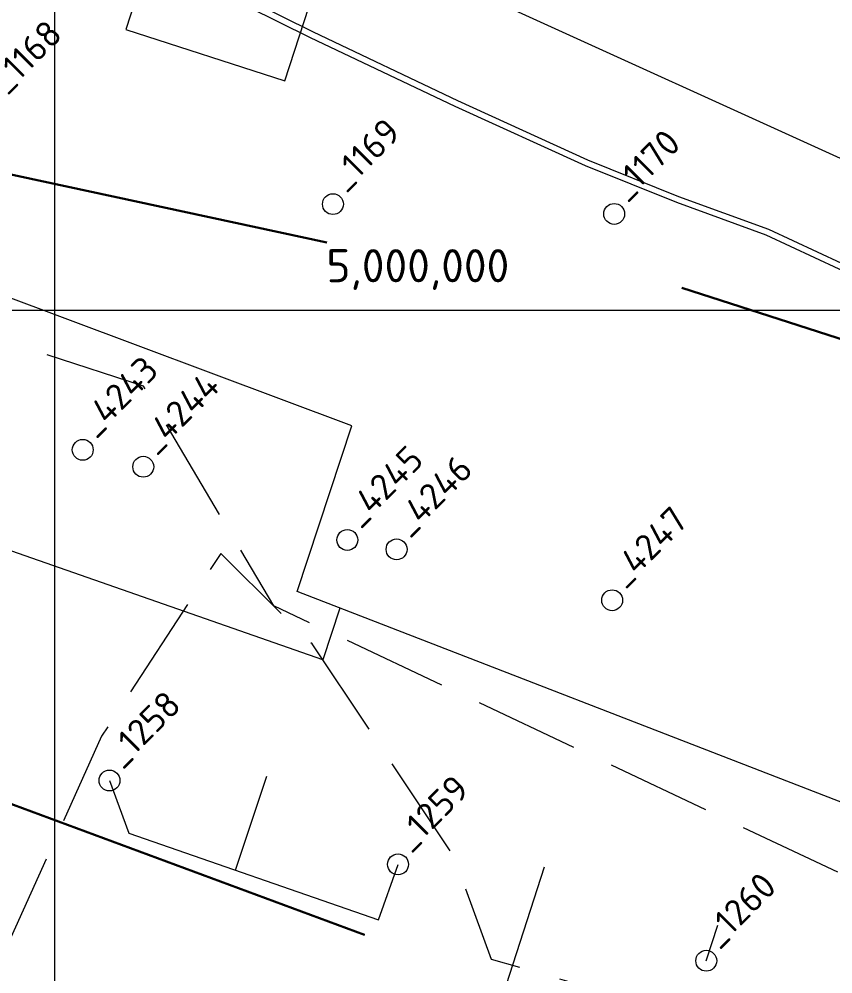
# Model space of a CAD drawing. Header units: millimetres. Extents: x 519 to 9564855, y -810 to 5021775.
# Drawn here: x 9533983 to 9534373, y 4999681.9 to 5000139.6 of the extents above; entities that cross this region are included whole.
import ezdxf

# ---------------------------------------------------------------- set-up
doc = ezdxf.new("R2010")
doc.units = ezdxf.units.MM
doc.header["$LTSCALE"] = 2
doc.header["$MEASUREMENT"] = 0
doc.linetypes.add('92051501$0$GROUND2', pattern=[35, 25, -10])
for name, color, linetype in [('GRID_PULKOVO', 7, 'Continuous'), ('OilColl&Flowlines', 3, 'Continuous'), ('OLD WELLS(dr.bfr2000)', 24, 'Continuous'), ('ROAD_FIELD', 255, '92051501$0$GROUND2'), ('ROAD_GROUND', 9, 'Continuous')]:
    doc.layers.add(name, color=color, linetype=linetype)
for name, color, linetype, lineweight in [('PPLINE_GAS', 4, 'GAS_LINE', 30), ('SteamInjInfrastructure', 25, 'Continuous', 100), ('WELLS(drilled after 2000y)', 6, 'Continuous', 40), ('Скважины на 2022 год', 60, 'Continuous', 13), ('Электро', 1, 'Continuous', 30), ('Электроснаб', 1, 'Continuous', 18), ('Электроснабжене', 1, 'Continuous', 18)]:
    doc.layers.add(name, color=color, linetype=linetype, lineweight=lineweight)
doc.styles.add('92051501$0$STANDARD', font='simplex.shx')
doc.styles.add('Elect', font='isocpeur.ttf')
doc.linetypes.add('GAS_LINE', pattern='A,0.5,-0.2,["G",92051501$0$STANDARD,S=0.1,R=0,X=-0.1,Y=-0.05],-0.05', length=0.75)
doc.linetypes.add('STM_LINE', pattern='A,0.5,-0.2,["S",92051501$0$STANDARD,S=0.1,R=0,X=-0.1,Y=-0.05],-0.05', length=0.75)

msp = doc.modelspace()

# ---------------------------------------------------------------- linework, layer by layer
at = {"layer": 'GRID_PULKOVO', "lineweight": 0}
for p, q in [((9534000, 5010000), (9534000, 4992000)), ((9533000, 5000000), (9548000, 5000000))]:
    msp.add_line(p, q, dxfattribs=at)
at = {"layer": 'OilColl&Flowlines', "color": 3, "linetype": 'ByBlock', "lineweight": 0, "ltscale": 50}
msp.add_line((9534015.89309, 4999058.54889), (9534234.79455, 4999733.26777), dxfattribs=at)
at = {"layer": 'OLD WELLS(dr.bfr2000)', "lineweight": 0}
for centre in [(9534133.4, 5000050.9), (9534268.2, 5000046.2), (9534013.5, 4999933.1), (9534042.5, 4999925), (9534140.3, 4999889.9), (9534163.9, 4999885.4), (9534267.2, 4999861), (9534026.3, 4999774.6), (9534164.6, 4999734.4), (9534312.3, 4999688.2)]:
    msp.add_circle(centre, 5, dxfattribs=at)
at = {"layer": 'PPLINE_GAS', "linetype": 'GAS_LINE', "lineweight": 0, "ltscale": 20}
msp.add_lwpolyline([(9533545.33715, 5000453.75701), (9533553.23418, 5000450.07662), (9533692.01801, 5000384.17052), (9535143.41549, 4999724.24078)], dxfattribs=at)
at = {"layer": 'ROAD_FIELD', "lineweight": 0, "flags": 128}
for points in [[(9534703.30314, 4999610.65529), (9534620.19236, 4999635.15746), (9534495.153, 4999674.137), (9534105.00051, 4999858.31429), (9534042.65551, 4999963.61661), (9533768.912, 5000052.76), (9533573.905, 5000089.906), (9533435.71437, 5000110.72763), (9533428.645, 5000099.182)], [(9534770.17729, 4999624.73765), (9534663.355, 4999602.243), (9534586.46767, 4999603.68671), (9534473.34072, 4999634.72136), (9534371.885, 4999642.452), (9534209.411, 4999688.747), (9534191.6326, 4999737.80077), (9534123.389, 4999840.074), (9534079.64187, 4999883.46855), (9534022.509, 4999795.839), (9533977.60588, 4999696.15225), (9533956.53327, 4999618.56556), (9533950.98779, 4999488.88501), (9533926.85232, 4999346.74156)]]:
    msp.add_lwpolyline(points, dxfattribs=at)
at = {"layer": 'ROAD_GROUND', "lineweight": 0}
for points in [[(9534994.72284, 4999870.49322), (9534948.62446, 4999887.96843), (9534901.8709, 4999907.59091), (9534857.32256, 4999926.38474), (9534816.89549, 4999935.32439), (9534751.18529, 4999949.5616), (9534708.20772, 4999950.4447), (9534665.05123, 4999935.6253), (9534618.20302, 4999938.39314), (9534578.20199, 4999956.58456), (9534537.45071, 4999964.97163), (9534478.41907, 4999968.1952), (9534436.47695, 4999990.28066), (9534387.6415, 5000014.24898), (9534341.08589, 5000035.98158), (9534298.16354, 5000051.65323), (9534254.45444, 5000069.19702), (9534191.94887, 5000097.74563), (9534122.70016, 5000130.66933), (9534077.83751, 5000153.00143)], [(9534995.637, 4999873.355), (9534949.737, 4999890.755), (9534903.037, 4999910.355), (9534858.237, 4999929.255), (9534817.537, 4999938.255), (9534751.537, 4999952.555), (9534707.737, 4999953.455), (9534664.637, 4999938.655), (9534618.937, 4999941.355), (9534579.137, 4999959.455), (9534537.837, 4999967.955), (9534479.237, 4999971.155), (9534437.837, 4999992.955), (9534388.937, 5000016.955), (9534342.237, 5000038.755), (9534299.237, 5000054.455), (9534255.637, 5000071.955), (9534193.237, 5000100.455), (9534124.037, 5000133.355), (9534079.237, 5000155.655)]]:
    msp.add_lwpolyline(points, dxfattribs=at)
at = {"layer": 'SteamInjInfrastructure', "color": 6, "linetype": 'STM_LINE', "lineweight": 0, "ltscale": 15}
for p, q in [((9534142.43696, 4999944.53458), (9533572.14001, 5000158.24517)), ((9534128.52465, 4999832.37746), (9533534.46286, 5000040.02875)), ((9534116.21038, 4999865.27979), (9534142.43696, 4999944.53458)), ((9534547.98734, 4999697.82694), (9534116.21038, 4999865.27979)), ((9534136.68384, 4999857.22761), (9534128.52465, 4999832.37746))]:
    msp.add_line(p, q, dxfattribs=at)
at = {"layer": 'WELLS(drilled after 2000y)', "color": 3, "linetype": 'ByBlock', "lineweight": 0, "ltscale": 50}
for p, q in [((9534086.7023, 4999731.60375, 0), (9534101.64339, 4999776.7546)), ((9534026.3, 4999774.6), (9534035.52256, 4999749.39084, 0)), ((9534035.52256, 4999749.39084, 0), (9534155.20058, 4999707.79775)), ((9534155.20058, 4999707.79775), (9534164.6, 4999734.4)), ((9534312.3, 4999688.2), (9534317.92067, 4999705.18527))]:
    msp.add_line(p, q, dxfattribs=at)
at = {"layer": 'Скважины на 2022 год', "color": 0, "lineweight": 0}
msp.add_lwpolyline([(9534034.20241, 5000134.64789), (9534110.28693, 5000109.92653), (9534128.82795, 5000166.98992), (9534052.74343, 5000191.71128)], close=True, dxfattribs=at)
at = {"layer": 'Электро'}
for p, q in [((9533951.08897, 5000071.02397, 0), (9534130.52471, 5000032.46041, 0)), ((9534300.65596, 5000010.77332, 0), (9534425.02207, 4999970.59834, 0)), ((9533789.61357, 4999833.54298, 0), (9534148.50557, 4999700.65298, 0))]:
    msp.add_line(p, q, dxfattribs=at)
at = {"layer": 'Электроснаб', "color": 1, "linetype": 'ByBlock', "lineweight": 0}
for p, q in [((9533951.08897, 5000071.02397, 0), (9534130.52471, 5000032.46041, 0)), ((9533789.61357, 4999833.54298, 0), (9534148.50557, 4999700.65298, 0))]:
    msp.add_line(p, q, dxfattribs=at)
at = {"layer": 'Электроснаб', "color": 1, "lineweight": 0}
msp.add_line((9534300.65596, 5000010.77332, 0), (9534425.02207, 4999970.59834, 0), dxfattribs=at)
at = {"layer": 'Электроснабжене', "color": 1, "linetype": 'ByBlock', "lineweight": 0}
for p, q in [((9533951.08897, 5000071.02397, 0), (9534130.52471, 5000032.46041, 0)), ((9533789.61357, 4999833.54298, 0), (9534148.50557, 4999700.65298, 0))]:
    msp.add_line(p, q, dxfattribs=at)
at = {"layer": 'Электроснабжене', "color": 1, "lineweight": 0}
msp.add_line((9534300.65596, 5000010.77332, 0), (9534425.02207, 4999970.59834, 0), dxfattribs=at)

# ---------------------------------------------------------------- texts
at = {"layer": 'GRID_PULKOVO', "lineweight": 0, "style": 'Elect'}
msp.add_text('5,000,000', height=15.875, rotation=0, dxfattribs=at).set_placement((9534130.254, 5000013.43543))
at = {"layer": 'OLD WELLS(dr.bfr2000)', "lineweight": 0, "style": 'Elect'}
for s, p in [(' _1168', (9533971, 5000097.8)), (' _1169', (9534133.4, 5000050.9)), (' _1170', (9534268.2, 5000046.2)), (' _4243', (9534013.5, 4999933.1)), (' _4244', (9534042.5, 4999925)), (' _4245', (9534140.3, 4999889.9)), (' _4246', (9534163.9, 4999885.4)), (' _4247', (9534267.2, 4999861)), (' _1258', (9534026.3, 4999774.6)), (' _1259', (9534164.6, 4999734.4)), (' _1260', (9534312.3, 4999688.2))]:
    msp.add_text(s, height=12.5, rotation=44.9999999, dxfattribs=at).set_placement(p)
at = {"layer": 'Электро', "style": 'Elect'}
msp.add_text('5,000,000', height=15.875, rotation=0, dxfattribs=at).set_placement((9534130.254, 5000013.43543))
at = {"layer": 'Электроснаб', "color": 1, "lineweight": 0, "style": 'Elect'}
msp.add_text('5,000,000', height=15.875, rotation=0, dxfattribs=at).set_placement((9534130.254, 5000013.43543))
at = {"layer": 'Электроснабжене', "color": 1, "lineweight": 0, "style": 'Elect'}
msp.add_text('5,000,000', height=15.875, rotation=0, dxfattribs=at).set_placement((9534130.254, 5000013.43543))

doc.saveas('drawing.dxf')
